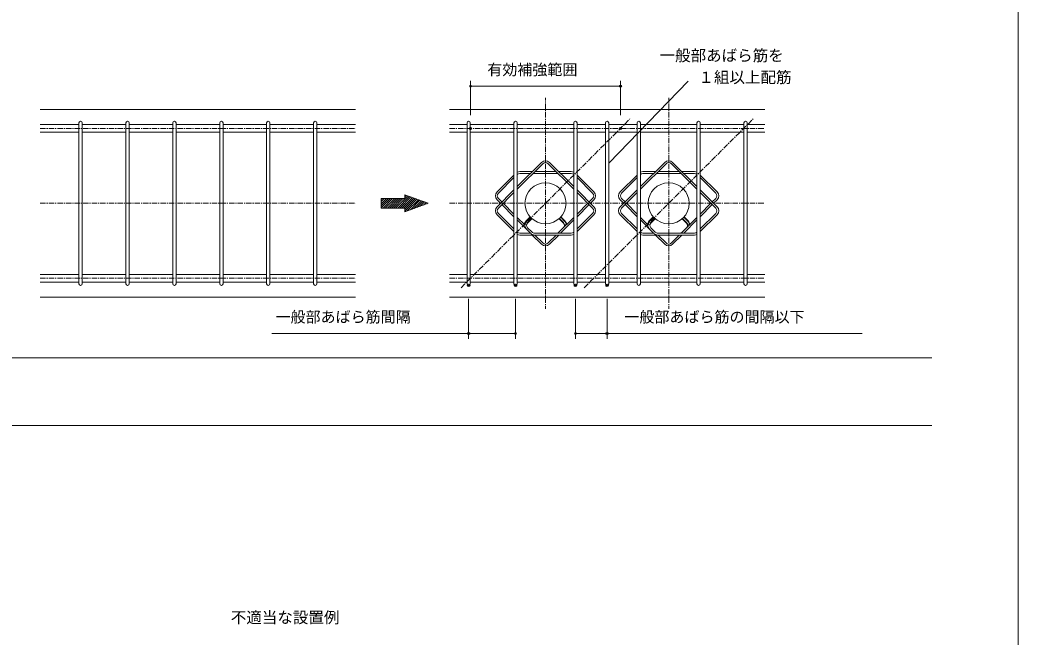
# Model space of a CAD drawing. Units: millimetres, scale not verified. Extents: x -3712 to 3713, y -2625 to 2625.
# Drawn here: x 1851 to 3713, y -1126 to 26 of the extents above; entities that cross this region are included whole.
import ezdxf
from ezdxf.enums import TextEntityAlignment as Align

# ---------------------------------------------------------------- set-up
doc = ezdxf.new("R2010")
doc.units = ezdxf.units.MM
doc.header["$LTSCALE"] = 8
doc.header["$PDMODE"] = 32
doc.header["$PDSIZE"] = 4
doc.linetypes.add('USER3', pattern=[2, 1.25, -0.25, 0.25, -0.25])
for name, color, linetype, lineweight in [('0-0_0', 7, 'Continuous', 18), ('0-2_5', 7, 'Continuous', 18), ('0-3_4', 7, 'Continuous', 18), ('0-4_6', 7, 'Continuous', 18), ('8-1_SCALE', 7, 'Continuous', 18), ('8-2_TXT1', 7, 'Continuous', 18)]:
    doc.layers.add(name, color=color, linetype=linetype, lineweight=lineweight)
doc.layers.add('0-6_LAY-255', color=7, linetype='Continuous')
doc.layers.add('8-3_DEFPOINTS', color=7, linetype='Continuous')
doc.styles.add('ＭＳ ゴシック', font='')
doc.styles.get('ＭＳ ゴシック').set_extended_font_data('MS Gothic')

# ---------------------------------------------------------------- blocks, each defined once
blk = doc.blocks.new('_DOTSMALL')
at = {"layer": '0-0_0'}
blk.add_circle((0, 0), 0.0625, dxfattribs=at)
blk.add_circle((0, 0), 0.0625, dxfattribs=at)
blk = doc.blocks.new('_U57')
at = {"layer": '8-1_SCALE', "style": 'ＭＳ ゴシック'}
blk.add_text('有効補強範囲', height=20.53, dxfattribs=at).set_placement((32228.702, -8733.221), align=Align.BOTTOM_LEFT)
blk = doc.blocks.new('_D4')
at = {"layer": '8-1_SCALE'}
for p, q in [((32197.438, -8801.595), (32197.438, -8737.627)), ((32477.001, -8801.595), (32477.001, -8737.627)), ((32197.438, -8747.627), (32477.001, -8747.627))]:
    blk.add_line(p, q, dxfattribs=at)
at = {"layer": '8-3_DEFPOINTS'}
for p in [(32477.001, -8747.627), (32197.438, -8826.595), (32477.001, -8826.595)]:
    blk.add_point(p, dxfattribs=at)
at = {"layer": '0-3_4'}
blk.add_blockref('_U57', (0, 0), dxfattribs=at)
at = {"layer": '8-1_SCALE', "xscale": 25, "yscale": 25, "rotation": 180}
blk.add_blockref('_DOTSMALL', (32197.438, -8747.627), dxfattribs=at)
at = {"layer": '8-1_SCALE', "xscale": 25, "yscale": 25}
blk.add_blockref('_DOTSMALL', (32477.001, -8747.627), dxfattribs=at)
blk = doc.blocks.new('_U56')
at = {"layer": '8-1_SCALE', "style": 'ＭＳ ゴシック'}
blk.add_text('一般部あばら筋の間隔以下', height=20.53, dxfattribs=at).set_placement((32484.292, -9194.793), align=Align.BOTTOM_LEFT)
blk = doc.blocks.new('_D5')
at = {"layer": '8-1_SCALE'}
for p, q in [((32393.001, -9144.502), (32393.001, -9219.341)), ((32452.063, -9144.502), (32452.063, -9219.341))]:
    blk.add_line(p, q, dxfattribs=at)
blk.add_lwpolyline([(32393.001, -9209.341), (32452.063, -9209.341), (32927.865, -9209.341)], dxfattribs=at)
at = {"layer": '8-3_DEFPOINTS'}
for p in [(32393.001, -9119.502), (32452.063, -9119.502), (32452.063, -9209.341)]:
    blk.add_point(p, dxfattribs=at)
at = {"layer": '0-3_4'}
blk.add_blockref('_U56', (0, 0), dxfattribs=at)
at = {"layer": '8-1_SCALE', "xscale": 25, "yscale": 25, "rotation": 180}
blk.add_blockref('_DOTSMALL', (32393.001, -9209.341), dxfattribs=at)
at = {"layer": '8-1_SCALE', "xscale": 25, "yscale": 25}
blk.add_blockref('_DOTSMALL', (32452.063, -9209.341), dxfattribs=at)
blk = doc.blocks.new('_U55')
at = {"layer": '8-1_SCALE', "style": 'ＭＳ ゴシック'}
blk.add_text('一般部あばら筋間隔', height=20.53, dxfattribs=at).set_placement((31833.811, -9194.793), align=Align.BOTTOM_LEFT)
blk = doc.blocks.new('_D9')
at = {"layer": '8-1_SCALE'}
for p, q in [((32193.938, -9144.502), (32193.938, -9219.341)), ((32281.438, -9144.502), (32281.438, -9219.341))]:
    blk.add_line(p, q, dxfattribs=at)
blk.add_lwpolyline([(32281.438, -9209.341), (32193.938, -9209.341), (31826.725, -9209.341)], dxfattribs=at)
at = {"layer": '8-3_DEFPOINTS'}
for p in [(32193.938, -9119.502), (32281.438, -9119.502), (32193.938, -9209.341)]:
    blk.add_point(p, dxfattribs=at)
at = {"layer": '0-3_4'}
blk.add_blockref('_U55', (0, 0), dxfattribs=at)
at = {"layer": '8-1_SCALE', "xscale": 25, "yscale": 25, "rotation": 180}
blk.add_blockref('_DOTSMALL', (32193.938, -9209.341), dxfattribs=at)
at = {"layer": '8-1_SCALE', "xscale": 25, "yscale": 25}
blk.add_blockref('_DOTSMALL', (32281.438, -9209.341), dxfattribs=at)
blk = doc.blocks.new('_X23')
at = {"layer": '0-0_0'}
for p, q in [((32077.606, -8951.463), (32074.832, -8954.236)), ((32032.772, -8957.627), (32031.082, -8959.317)), ((32036.639, -8957.627), (32031.082, -8963.184)), ((32040.506, -8957.627), (32031.082, -8967.051)), ((32044.373, -8957.627), (32031.082, -8970.918)), ((32048.24, -8957.627), (32031.082, -8974.785)), ((32052.107, -8957.627), (32034.607, -8975.127)), ((32055.974, -8957.627), (32038.474, -8975.127)), ((32059.841, -8957.627), (32042.341, -8975.127)), ((32063.708, -8957.627), (32046.208, -8975.127)), ((32067.575, -8957.627), (32050.075, -8975.127)), ((32071.442, -8957.627), (32053.942, -8975.127)), ((32080.441, -8952.495), (32057.809, -8975.127)), ((32083.276, -8953.526), (32061.676, -8975.127)), ((32086.111, -8954.558), (32065.543, -8975.127)), ((32088.946, -8955.59), (32069.41, -8975.127)), ((32091.781, -8956.622), (32073.277, -8975.127)), ((32094.617, -8957.654), (32074.832, -8977.438)), ((32097.452, -8958.686), (32074.832, -8981.305)), ((32100.287, -8959.718), (32079.348, -8980.657)), ((32103.122, -8960.75), (32085.427, -8978.444)), ((32105.957, -8961.782), (32091.507, -8976.231)), ((32108.792, -8962.813), (32097.587, -8974.018)), ((32111.627, -8963.845), (32103.667, -8971.805)), ((32114.462, -8964.877), (32109.747, -8969.592)), ((32117.297, -8965.909), (32115.827, -8967.38))]:
    blk.add_line(p, q, dxfattribs=at)

msp = doc.modelspace()

# ---------------------------------------------------------------- linework, layer by layer
at = {"layer": '0-0_0'}
msp.add_line((2949.316, -241.031), (3097.134, -87.822), dxfattribs=at)
at = {"layer": '0-2_5'}
for p, q in [((24.297, -604.342), (3551.744, -604.342)), ((3551.744, -730.842), (24.297, -730.842))]:
    msp.add_line(p, q, dxfattribs=at)
at = {"layer": '0-3_4'}
for p, q in [((2802.679, -341.469), (2806.002, -344.792)), ((2860.14, -341.469), (2856.817, -344.792)), ((3032.367, -341.469), (3035.69, -344.792)), ((3089.828, -341.469), (3086.504, -344.792)), ((2792.062, -355.601), (2796.737, -356.084)), ((2870.757, -355.601), (2866.082, -356.084)), ((3021.75, -355.601), (3026.425, -356.084)), ((3100.445, -355.601), (3095.77, -356.084))]:
    msp.add_line(p, q, dxfattribs=at)
at = {"layer": '0-4_6'}
msp.add_line((3712.53, 2625), (3712.53, -2625), dxfattribs=at)
at = {"layer": '8-1_SCALE', "linetype": 'USER3'}
for p, q in [((2831.41, -316.062), (2831.41, -119.187)), ((3061.097, -316.062), (3061.097, -119.187)), ((2673.91, -473.562), (2988.91, -158.562)), ((2903.597, -473.562), (3218.597, -158.562)), ((1889.253, -176.281), (2477.253, -176.281)), ((2652.253, -176.281), (3240.253, -176.281)), ((1889.253, -316.062), (2477.253, -316.062)), ((2652.253, -316.062), (3240.253, -316.062)), ((2831.41, -316.062), (2831.41, -512.937)), ((3061.097, -316.062), (3061.097, -512.937)), ((1889.253, -455.843), (2477.253, -455.843)), ((2652.253, -455.843), (3240.253, -455.843))]:
    msp.add_line(p, q, dxfattribs=at)
at = {"layer": '8-1_SCALE'}
for p, q in [((2183.253, -141.062), (1889.253, -141.062)), ((2183.253, -141.062), (2477.253, -141.062)), ((2946.253, -141.062), (2652.253, -141.062)), ((2946.253, -141.062), (3240.253, -141.062)), ((1961.441, -316.062), (1961.441, -165.999)), ((1967.566, -316.062), (1967.566, -165.999)), ((2048.941, -316.062), (2048.941, -165.999)), ((2055.066, -316.062), (2055.066, -165.999)), ((2136.441, -316.062), (2136.441, -165.999)), ((2142.566, -316.062), (2142.566, -165.999)), ((2223.941, -316.062), (2223.941, -165.999)), ((2230.066, -316.062), (2230.066, -165.999)), ((2311.441, -316.062), (2311.441, -165.999)), ((2317.566, -316.062), (2317.566, -165.999)), ((2398.941, -316.062), (2398.941, -165.999)), ((2405.066, -316.062), (2405.066, -165.999)), ((2685.066, -316.062), (2685.066, -165.999)), ((2691.191, -316.062), (2691.191, -165.999)), ((2772.566, -316.062), (2772.566, -165.999)), ((2778.691, -316.062), (2778.691, -165.999)), ((2884.128, -316.062), (2884.128, -165.999)), ((2890.253, -316.062), (2890.253, -165.999)), ((2943.191, -316.062), (2943.191, -165.999)), ((2943.191, -316.062), (2943.191, -165.999)), ((2949.316, -316.062), (2949.316, -165.999)), ((2949.316, -316.062), (2949.316, -165.999)), ((3002.253, -316.062), (3002.253, -165.999)), ((3008.378, -316.062), (3008.378, -165.999)), ((3113.816, -316.062), (3113.816, -165.999)), ((3119.941, -316.062), (3119.941, -165.999)), ((3201.316, -316.062), (3201.316, -165.999)), ((3207.441, -316.062), (3207.441, -165.999)), ((1961.441, -169.062), (1889.253, -169.062)), ((1961.441, -183.499), (1889.253, -183.499)), ((2048.941, -169.062), (1967.566, -169.062)), ((2048.941, -183.499), (1967.566, -183.499)), ((2136.441, -169.062), (2055.066, -169.062)), ((2136.441, -183.499), (2055.066, -183.499)), ((2142.566, -169.062), (2223.941, -169.062)), ((2142.566, -183.499), (2223.941, -183.499)), ((2230.066, -169.062), (2311.441, -169.062)), ((2230.066, -183.499), (2311.441, -183.499)), ((2317.566, -169.062), (2398.941, -169.062)), ((2317.566, -183.499), (2398.941, -183.499)), ((2405.066, -169.062), (2477.253, -169.062)), ((2405.066, -183.499), (2477.253, -183.499)), ((2685.066, -169.062), (2652.253, -169.062)), ((2685.066, -183.499), (2652.253, -183.499)), ((2772.566, -169.062), (2691.191, -169.062)), ((2772.566, -183.499), (2691.191, -183.499)), ((2884.128, -169.062), (2778.691, -169.062)), ((2884.128, -183.499), (2778.691, -183.499)), ((2890.253, -169.062), (2943.191, -169.062)), ((2890.253, -183.499), (2943.191, -183.499)), ((3002.253, -169.062), (2949.316, -169.062)), ((3002.253, -183.499), (2949.316, -183.499)), ((3008.378, -169.062), (3113.816, -169.062)), ((3008.378, -183.499), (3113.816, -183.499)), ((3119.941, -169.062), (3201.316, -169.062)), ((3119.941, -183.499), (3201.316, -183.499)), ((3207.441, -169.062), (3240.253, -169.062)), ((3207.441, -183.499), (3240.253, -183.499)), ((2823.985, -239.65), (2778.691, -284.944)), ((2838.834, -239.65), (2884.128, -284.944)), ((3053.673, -239.65), (3008.378, -284.944)), ((3068.522, -239.65), (3113.816, -284.944)), ((2826.46, -242.125), (2778.691, -289.894)), ((2806.855, -256.781), (2783.362, -256.781)), ((2803.355, -260.281), (2783.362, -260.281)), ((2831.41, -260.281), (2808.304, -260.281)), ((2831.41, -256.781), (2811.804, -256.781)), ((2831.41, -256.781), (2851.015, -256.781)), ((2831.41, -260.281), (2854.515, -260.281)), ((2836.359, -242.125), (2884.128, -289.894)), ((2855.965, -256.781), (2879.458, -256.781)), ((2859.465, -260.281), (2879.458, -260.281)), ((3056.147, -242.125), (3008.378, -289.894)), ((3036.542, -256.781), (3013.049, -256.781)), ((3033.042, -260.281), (3013.049, -260.281)), ((3061.097, -260.281), (3037.992, -260.281)), ((3061.097, -256.781), (3041.492, -256.781)), ((3061.097, -256.781), (3080.703, -256.781)), ((3061.097, -260.281), (3084.203, -260.281)), ((3066.047, -242.125), (3113.816, -289.894)), ((3085.652, -256.781), (3109.145, -256.781)), ((3089.152, -260.281), (3109.145, -260.281)), ((2772.566, -263.227), (2741.077, -294.716)), ((2772.566, -268.177), (2743.552, -297.191)), ((2890.253, -263.227), (2921.743, -294.716)), ((2890.253, -268.177), (2919.268, -297.191)), ((3002.253, -263.227), (2970.764, -294.716)), ((3002.253, -268.177), (2973.239, -297.191)), ((3119.941, -263.227), (3151.43, -294.716)), ((3119.941, -268.177), (3148.955, -297.191)), ((2772.566, -291.069), (2741.077, -322.558)), ((2772.566, -296.019), (2743.552, -325.033)), ((2890.253, -291.069), (2921.743, -322.558)), ((2890.253, -296.019), (2919.268, -325.033)), ((3002.253, -291.069), (2970.764, -322.558)), ((3002.253, -296.019), (2973.239, -325.033)), ((3119.941, -291.069), (3151.43, -322.558)), ((3119.941, -296.019), (3148.955, -325.033)), ((1961.441, -316.062), (1961.441, -466.124)), ((1967.566, -316.062), (1967.566, -466.124)), ((2048.941, -316.062), (2048.941, -466.124)), ((2055.066, -316.062), (2055.066, -466.124)), ((2136.441, -316.062), (2136.441, -466.124)), ((2142.566, -316.062), (2142.566, -466.124)), ((2223.941, -316.062), (2223.941, -466.124)), ((2230.066, -316.062), (2230.066, -466.124)), ((2311.441, -316.062), (2311.441, -466.124)), ((2317.566, -316.062), (2317.566, -466.124)), ((2398.941, -316.062), (2398.941, -466.124)), ((2405.066, -316.062), (2405.066, -466.124)), ((2685.066, -316.062), (2685.066, -466.124)), ((2691.191, -316.062), (2691.191, -466.124)), ((2747.573, -316.062), (2741.077, -309.565)), ((2750.048, -313.587), (2743.552, -307.09)), ((2772.566, -336.105), (2752.523, -316.062)), ((2772.566, -316.062), (2772.566, -466.124)), ((2778.691, -316.062), (2778.691, -466.124)), ((2884.128, -316.062), (2884.128, -466.124)), ((2890.253, -316.062), (2890.253, -466.124)), ((2890.253, -336.105), (2910.296, -316.062)), ((2912.771, -313.587), (2919.268, -307.09)), ((2915.246, -316.062), (2921.743, -309.565)), ((2943.191, -316.062), (2943.191, -466.124)), ((2943.191, -316.062), (2943.191, -466.124)), ((2949.316, -316.062), (2949.316, -466.124)), ((2949.316, -316.062), (2949.316, -466.124)), ((2977.261, -316.062), (2970.764, -309.565)), ((2979.736, -313.587), (2973.239, -307.09)), ((3002.253, -336.105), (2982.211, -316.062)), ((3002.253, -316.062), (3002.253, -466.124)), ((3008.378, -316.062), (3008.378, -466.124)), ((3113.816, -316.062), (3113.816, -466.124)), ((3119.941, -316.062), (3119.941, -466.124)), ((3119.941, -336.105), (3139.984, -316.062)), ((3142.459, -313.587), (3148.955, -307.09)), ((3144.934, -316.062), (3151.43, -309.565)), ((3201.316, -316.062), (3201.316, -466.124)), ((3207.441, -316.062), (3207.441, -466.124)), ((2772.566, -363.947), (2743.552, -334.933)), ((2772.566, -341.054), (2750.048, -318.537)), ((2890.253, -341.054), (2912.771, -318.537)), ((2890.253, -363.947), (2919.268, -334.933)), ((3002.253, -363.947), (2973.239, -334.933)), ((3002.253, -341.054), (2979.736, -318.537)), ((3119.941, -341.054), (3142.459, -318.537)), ((3119.941, -363.947), (3148.955, -334.933)), ((2772.566, -368.897), (2741.077, -337.408)), ((2792.62, -356.158), (2778.691, -342.23)), ((2803.355, -371.843), (2778.691, -347.179)), ((2795.254, -348.894), (2802.679, -341.469)), ((2795.679, -349.318), (2803.103, -341.893)), ((2798.154, -351.793), (2805.578, -344.368)), ((2798.578, -352.217), (2806.002, -344.792)), ((2856.565, -369.793), (2884.128, -342.23)), ((2856.817, -344.792), (2864.242, -352.217)), ((2857.241, -344.368), (2864.666, -351.793)), ((2859.465, -371.843), (2884.128, -347.179)), ((2859.716, -341.893), (2867.141, -349.318)), ((2860.14, -341.469), (2867.565, -348.894)), ((2890.253, -368.897), (2921.743, -337.408)), ((3002.253, -368.897), (2970.764, -337.408)), ((3022.307, -356.158), (3008.378, -342.23)), ((3033.042, -371.843), (3008.378, -347.179)), ((3024.942, -348.894), (3032.367, -341.469)), ((3025.366, -349.318), (3032.791, -341.893)), ((3027.841, -351.793), (3035.266, -344.368)), ((3028.265, -352.217), (3035.69, -344.792)), ((3086.253, -369.793), (3113.816, -342.23)), ((3086.504, -344.792), (3093.929, -352.217)), ((3086.929, -344.368), (3094.353, -351.793)), ((3089.152, -371.843), (3113.816, -347.179)), ((3089.404, -341.893), (3096.828, -349.318)), ((3089.828, -341.469), (3097.252, -348.894)), ((3119.941, -368.897), (3151.43, -337.408)), ((2803.355, -371.843), (2783.362, -371.843)), ((2806.254, -369.793), (2798.153, -361.692)), ((2831.41, -371.843), (2811.204, -371.843)), ((2831.41, -371.843), (2879.458, -371.843)), ((3033.042, -371.843), (3013.049, -371.843)), ((3035.942, -369.793), (3027.841, -361.692)), ((3061.097, -371.843), (3040.891, -371.843)), ((3061.097, -371.843), (3109.145, -371.843)), ((2831.41, -375.343), (2783.362, -375.343)), ((2823.985, -392.474), (2806.855, -375.343)), ((2826.46, -389.999), (2811.804, -375.343)), ((2831.41, -375.343), (2879.458, -375.343)), ((2836.359, -389.999), (2851.015, -375.343)), ((2838.834, -392.474), (2855.965, -375.343)), ((3061.097, -375.343), (3013.049, -375.343)), ((3053.673, -392.474), (3036.542, -375.343)), ((3056.147, -389.999), (3041.492, -375.343)), ((3061.097, -375.343), (3109.145, -375.343)), ((3066.047, -389.999), (3080.703, -375.343)), ((3068.522, -392.474), (3085.652, -375.343)), ((1961.441, -448.624), (1889.253, -448.624)), ((1961.441, -463.062), (1889.253, -463.062)), ((2048.941, -448.624), (1967.566, -448.624)), ((2048.941, -463.062), (1967.566, -463.062)), ((2136.441, -448.624), (2055.066, -448.624)), ((2136.441, -463.062), (2055.066, -463.062)), ((2142.566, -448.624), (2223.941, -448.624)), ((2142.566, -463.062), (2223.941, -463.062)), ((2230.066, -448.624), (2311.441, -448.624)), ((2230.066, -463.062), (2311.441, -463.062)), ((2317.566, -448.624), (2398.941, -448.624)), ((2317.566, -463.062), (2398.941, -463.062)), ((2405.066, -448.624), (2477.253, -448.624)), ((2405.066, -463.062), (2477.253, -463.062)), ((2685.066, -448.624), (2652.253, -448.624)), ((2685.066, -463.062), (2652.253, -463.062)), ((2772.566, -448.624), (2691.191, -448.624)), ((2772.566, -463.062), (2691.191, -463.062)), ((2884.128, -448.624), (2778.691, -448.624)), ((2884.128, -463.062), (2778.691, -463.062)), ((2890.253, -448.624), (2943.191, -448.624)), ((2890.253, -463.062), (2943.191, -463.062)), ((3002.253, -448.624), (2949.316, -448.624)), ((3002.253, -463.062), (2949.316, -463.062)), ((3008.378, -448.624), (3113.816, -448.624)), ((3008.378, -463.062), (3113.816, -463.062)), ((3119.941, -448.624), (3201.316, -448.624)), ((3119.941, -463.062), (3201.316, -463.062)), ((3207.441, -448.624), (3240.253, -448.624)), ((3207.441, -463.062), (3240.253, -463.062)), ((2183.253, -491.062), (1889.253, -491.062)), ((2183.253, -491.062), (2477.253, -491.062)), ((2946.253, -491.062), (2652.253, -491.062)), ((2946.253, -491.062), (3240.253, -491.062)), ((2946.253, -491.062), (3240.253, -491.062))]:
    msp.add_line(p, q, dxfattribs=at)
for centre in [(2831.41, -316.062), (3061.097, -316.062)]:
    msp.add_circle(centre, 38.281, dxfattribs=at)
for centre, radius, start, end in [((1964.503, -165.999), 3.062, 0, 180), ((2052.003, -165.999), 3.062, 0, 180), ((2139.503, -165.999), 3.062, 0, 180), ((2227.003, -165.999), 3.062, 0, 180), ((2314.503, -165.999), 3.062, 0, 180), ((2402.003, -165.999), 3.062, 0, 180), ((2688.128, -165.999), 3.062, 0, 180), ((2775.628, -165.999), 3.062, 0, 180), ((2887.191, -165.999), 3.062, 0, 180), ((2946.253, -165.999), 3.062, 0, 180), ((2946.253, -165.999), 3.062, 0, 180), ((3005.316, -165.999), 3.062, 0, 180), ((3116.878, -165.999), 3.062, 0, 180), ((3204.378, -165.999), 3.062, 0, 180), ((2831.41, -247.075), 10.5, 45, 135), ((2831.41, -247.075), 7, 45, 135), ((3061.097, -247.075), 10.5, 45, 135), ((3061.097, -247.075), 7, 45, 135), ((2783.362, -267.281), 10.5, 90, 116.41155), ((2783.362, -267.281), 7, 90, 131.85314), ((2879.458, -267.281), 10.5, 63.58845, 90), ((2879.458, -267.281), 7, 48.14686, 90), ((3013.049, -267.281), 10.5, 90, 116.41155), ((3013.049, -267.281), 7, 90, 131.85314), ((3109.145, -267.281), 10.5, 63.58845, 90), ((3109.145, -267.281), 7, 48.14686, 90), ((2748.501, -302.141), 10.5, 135, 225), ((2748.501, -302.141), 7, 135, 225), ((2914.318, -302.141), 7, 315, 45), ((2914.318, -302.141), 10.5, 315, 45), ((2978.189, -302.141), 10.5, 135, 225), ((2978.189, -302.141), 7, 135, 225), ((3144.005, -302.141), 7, 315, 45), ((3144.005, -302.141), 10.5, 315, 45), ((2748.501, -329.983), 10.5, 135, 225), ((2748.501, -329.983), 7, 135, 225), ((2914.318, -329.983), 7, 315, 45), ((2914.318, -329.983), 10.5, 315, 45), ((2978.189, -329.983), 10.5, 135, 225), ((2978.189, -329.983), 7, 135, 225), ((3144.005, -329.983), 7, 315, 45), ((3144.005, -329.983), 10.5, 315, 45), ((2803.103, -356.743), 11.1, 135, 174.09666), ((2803.103, -356.743), 10.5, 135, 225), ((2803.103, -356.743), 7, 135, 225), ((2803.103, -356.743), 6.4, 135, 174.09666), ((2859.716, -356.743), 6.4, 5.90334, 45), ((2859.716, -356.743), 7, 315, 45), ((2859.716, -356.743), 10.5, 3.18969, 45), ((2859.716, -356.743), 11.1, 5.90334, 45), ((3032.791, -356.743), 11.1, 135, 174.09666), ((3032.791, -356.743), 10.5, 135, 225), ((3032.791, -356.743), 7, 135, 225), ((3032.791, -356.743), 6.4, 135, 174.09666), ((3089.404, -356.743), 6.4, 5.90334, 45), ((3089.404, -356.743), 7, 315, 45), ((3089.404, -356.743), 10.5, 3.18969, 45), ((3089.404, -356.743), 11.1, 5.90334, 45), ((2783.362, -364.843), 7, 228.14686, 270), ((2811.204, -364.843), 7, 225, 270), ((2851.616, -364.843), 7, 270, 315), ((2879.458, -364.843), 7, 270, 311.85314), ((3013.049, -364.843), 7, 228.14686, 270), ((3040.891, -364.843), 7, 225, 270), ((3081.303, -364.843), 7, 270, 315), ((3109.145, -364.843), 7, 270, 311.85314), ((2783.362, -364.843), 10.5, 243.58845, 270), ((2811.204, -364.843), 10.5, 225, 270), ((2831.41, -385.049), 7, 225, 315), ((2879.458, -364.843), 10.5, 270, 296.41155), ((3013.049, -364.843), 10.5, 243.58845, 270), ((3040.891, -364.843), 10.5, 225, 270), ((3061.097, -385.049), 7, 225, 315), ((3109.145, -364.843), 10.5, 270, 296.41155), ((2831.41, -385.049), 10.5, 225, 315), ((3061.097, -385.049), 10.5, 225, 315), ((1964.503, -466.124), 3.062, 180, 0), ((2052.003, -466.124), 3.062, 180, 0), ((2139.503, -466.124), 3.062, 180, 0), ((2227.003, -466.124), 3.062, 180, 0), ((2314.503, -466.124), 3.062, 180, 0), ((2402.003, -466.124), 3.062, 180, 0), ((2688.128, -466.124), 3.062, 180, 0), ((2775.628, -466.124), 3.062, 180, 0), ((2887.191, -466.124), 3.062, 180, 0), ((2946.253, -466.124), 3.062, 180, 0), ((2946.253, -466.124), 3.062, 180, 0), ((3005.316, -466.124), 3.062, 180, 0), ((3116.878, -466.124), 3.062, 180, 0), ((3204.378, -466.124), 3.062, 180, 0)]:
    msp.add_arc(centre, radius, start, end, dxfattribs=at)
at = {"layer": '8-2_TXT1'}
for p, q in [((2569.022, -307.312), (2525.272, -307.312)), ((2525.272, -307.312), (2525.272, -324.812)), ((2569.022, -300.138), (2569.022, -307.312)), ((2569.022, -300.138), (2569.022, -307.312)), ((2569.022, -300.138), (2612.772, -316.062)), ((2569.022, -331.985), (2612.772, -316.062)), ((2569.022, -324.812), (2525.272, -324.812)), ((2569.022, -324.812), (2569.022, -331.985)), ((2569.022, -324.812), (2569.022, -331.985))]:
    msp.add_line(p, q, dxfattribs=at)

# ---------------------------------------------------------------- block references
at = {"layer": '8-1_SCALE'}
for name in ['_D4', '_D9', '_D5']:
    msp.add_blockref(name, (-29505.81, 8650.315), dxfattribs=at)
at = {"layer": '8-2_TXT1'}
msp.add_blockref('_X23', (-29505.81, 8650.315), dxfattribs=at)

# ---------------------------------------------------------------- texts
at = {"layer": '0-6_LAY-255', "style": 'ＭＳ ゴシック'}
for s, p in [('一般部あばら筋を', (3044.154, -57.079)), ('１組以上配筋', (3116.629, -97.825)), ('不適当な設置例', (2244.613, -1105.958))]:
    msp.add_text(s, height=21.21, dxfattribs=at).set_placement(p, align=Align.BOTTOM_LEFT)

doc.saveas('drawing.dxf')
